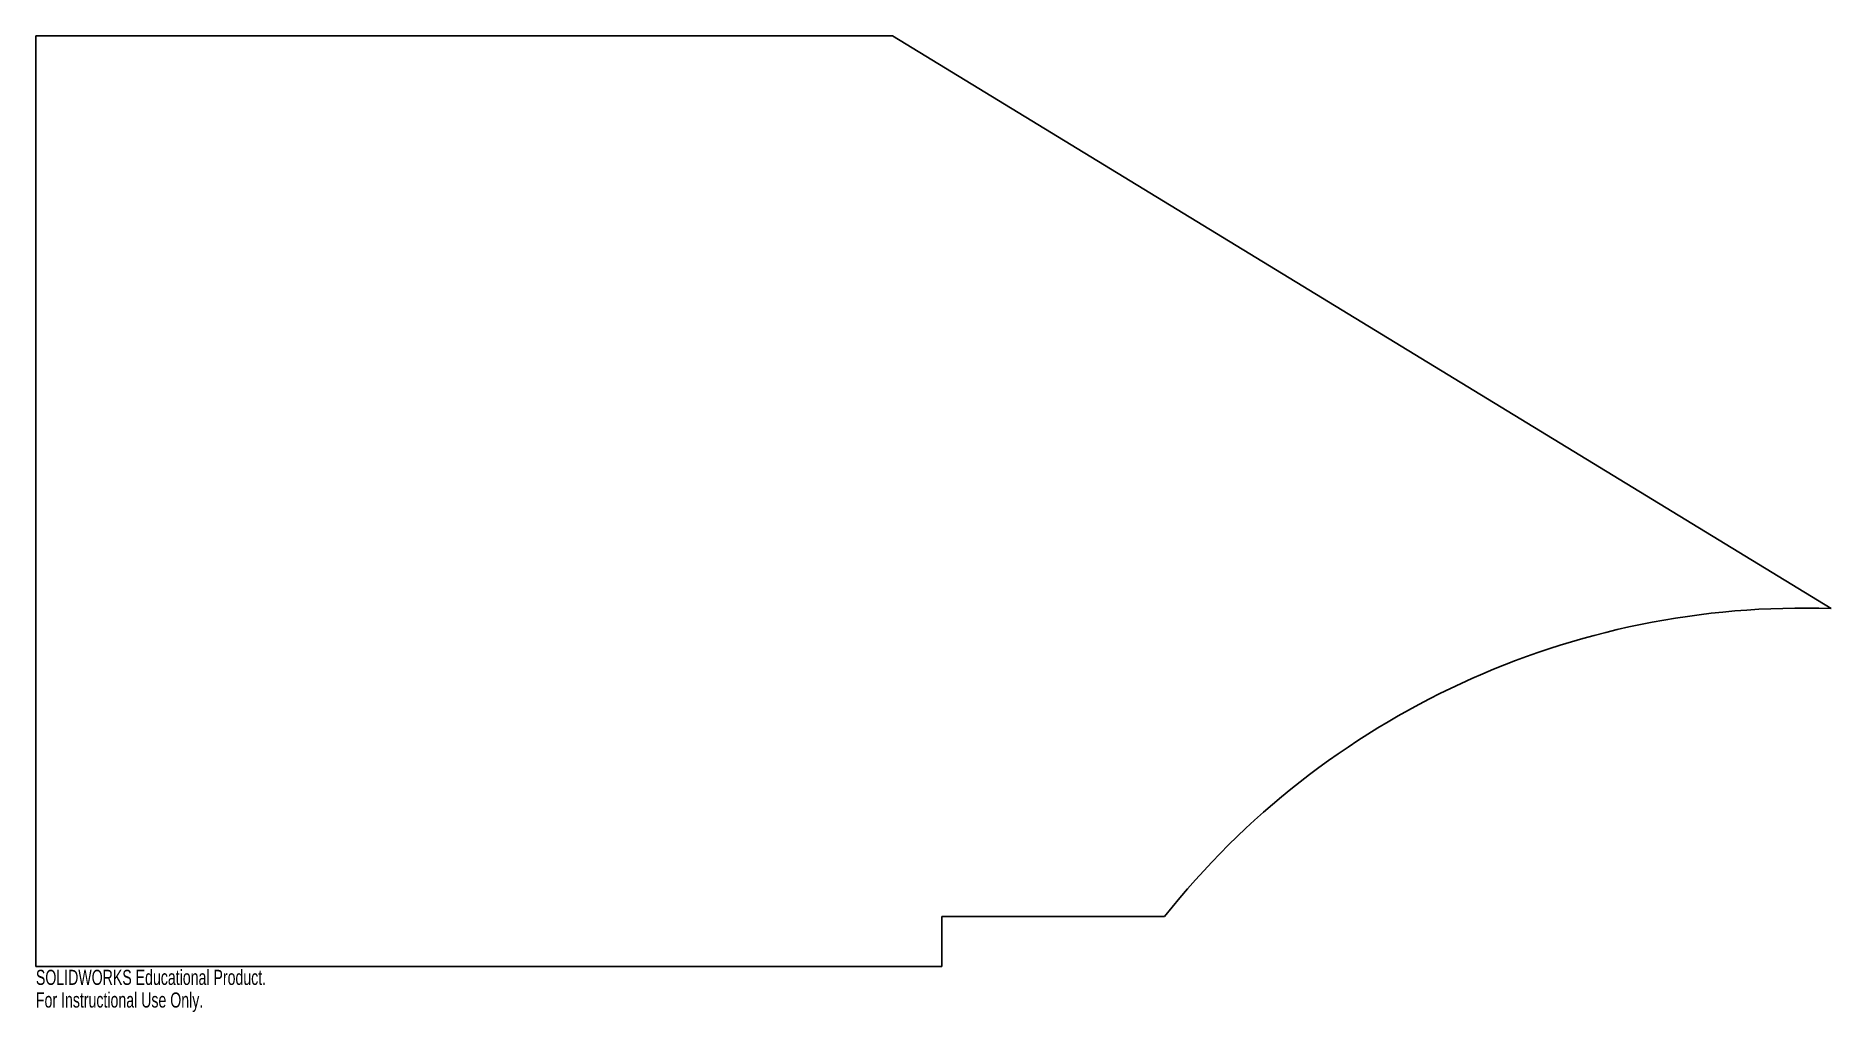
# Model space of a CAD drawing. Header units: millimetres. Extents: x -566 to 9, y 132 to 444.
import ezdxf

# ---------------------------------------------------------------- set-up
doc = ezdxf.new("R2010")
doc.units = ezdxf.units.MM
doc.styles.add('SLDTEXTSTYLE0', font='TXT', dxfattribs={"width": 0.7})

msp = doc.modelspace()

# ---------------------------------------------------------------- linework, layer by layer
at = {"color": 7, "linetype": 'Continuous', "lineweight": 25}
for p, q in [((-291.61, 444.38), (-565.78, 444.38)), ((-565.78, 444.38), (-565.78, 146.38)), ((-291.61, 444.38), (8.81, 261.03)), ((-275.78, 146.38), (-275.78, 162.38)), ((-275.78, 162.38), (-204.56, 162.38)), ((-565.78, 146.38), (-275.78, 146.38))]:
    msp.add_line(p, q, dxfattribs=at)
msp.add_arc((0, 0), 261.18, 88.0673, 141.55751, dxfattribs=at)

# ---------------------------------------------------------------- texts
at = {"color": 7, "linetype": 'Continuous', "char_height": 4.8336, "attachment_point": 1, "style": 'SLDTEXTSTYLE0'}
for s, insert in [('SOLIDWORKS Educational Product.', (-565.78, 145.36)), ('For Instructional Use Only.', (-565.78, 138.11))]:
    msp.add_mtext(s, dxfattribs=dict(at, insert=insert))

doc.saveas('drawing.dxf')
